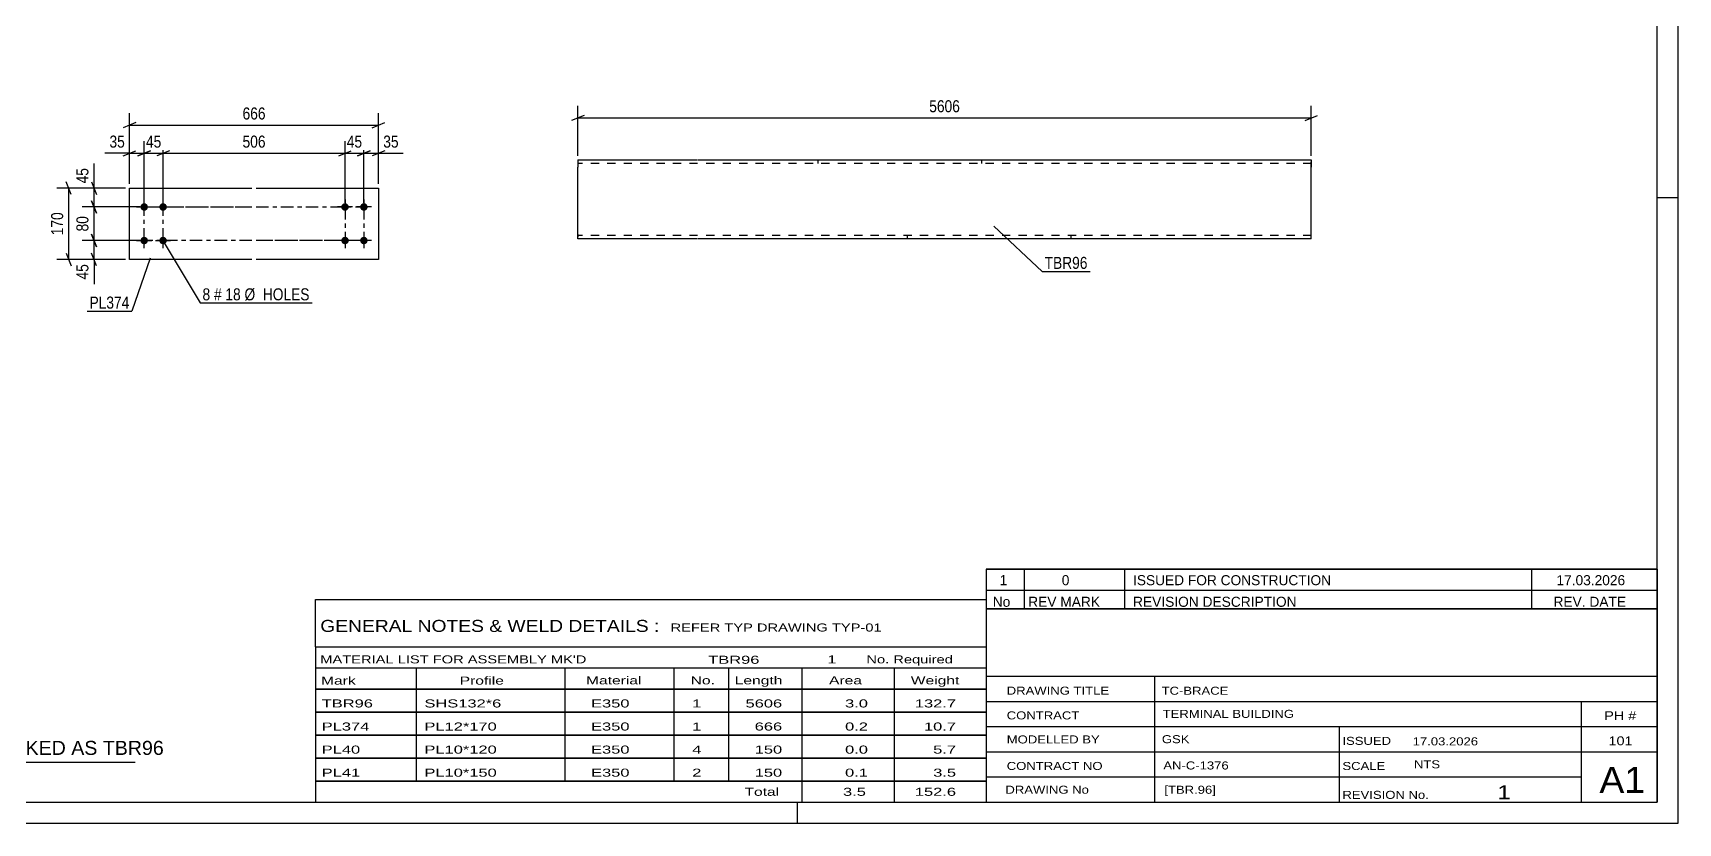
# Model space of a CAD drawing. Header units: millimetres. Extents: x 0 to 594, y 0 to 420.
# Drawn here: x 201.6 to 594, y 0 to 188.3 of the extents above; entities that cross this region are included whole.
import ezdxf

# ---------------------------------------------------------------- set-up
doc = ezdxf.new("R2010")
doc.units = ezdxf.units.MM
doc.linetypes.add('DXK_LINE_DOT2', pattern=[3.9198, 1.9599, -1.9599])
doc.linetypes.add('DXK_LINE_DOT3', pattern=[5.9187, 2.979, -0.9799, 0.9799, -0.9799])
doc.styles.add('Arial', font='ARIAL.TTF', dxfattribs={"height": 0.2})
doc.styles.add('Arial Narrow', font='ARIALN.TTF', dxfattribs={"height": 0.2})

# ---------------------------------------------------------------- blocks, each defined once
blk = doc.blocks.new('Unknown-582685820-1127')
at = {"color": 5, "linetype": 'Continuous'}
for p, q in [((594, 0), (594, 420)), ((589, 5), (589, 415)), ((594, 149), (589, 149)), ((5, 5), (589, 5)), ((384, 0), (384, 5)), ((0, 0), (594, 0))]:
    blk.add_line(p, q, dxfattribs=at)
blk = doc.blocks.new('Part-582685820-4629 - 4628')
at = {"color": 2, "linetype": 'Continuous'}
for p, q in [((224.66, 151.34), (253.86, 151.34)), ((224.66, 134.34), (224.66, 151.34)), ((254.86, 151.34), (284.06, 151.34)), ((284.06, 151.34), (284.06, 134.34)), ((253.86, 134.34), (224.66, 134.34)), ((284.06, 134.34), (254.86, 134.34))]:
    blk.add_line(p, q, dxfattribs=at)
blk = doc.blocks.new('Bolt-582685820-4630 - 4628')
at = {"linetype": 'Continuous'}
for points in [[(276.06, 145.94, -1), (276.06, 147.74, -1)], [(280.56, 145.94, -1), (280.56, 147.74, -1)], [(276.06, 137.94, -1), (276.06, 139.74, -1)], [(280.56, 137.94, -1), (280.56, 139.74, -1)]]:
    blk.add_hatch(color=1, dxfattribs=at).paths.add_polyline_path(points)
at = {"color": 1, "linetype": 'Continuous'}
for p, q in [((277.86, 146.84), (274.26, 146.84)), ((276.06, 148.64), (276.06, 145.04)), ((282.36, 146.84), (278.76, 146.84)), ((280.56, 148.64), (280.56, 145.04)), ((277.86, 138.84), (274.26, 138.84)), ((276.06, 140.64), (276.06, 137.04)), ((282.36, 138.84), (278.76, 138.84)), ((280.56, 140.64), (280.56, 137.04))]:
    blk.add_line(p, q, dxfattribs=at)
blk = doc.blocks.new('Bolt-582685820-4631 - 4628')
at = {"linetype": 'Continuous'}
for points in [[(228.16, 147.74, -1), (228.16, 145.94, -1)], [(232.66, 147.74, -1), (232.66, 145.94, -1)], [(228.16, 139.74, -1), (228.16, 137.94, -1)], [(232.66, 139.74, -1), (232.66, 137.94, -1)]]:
    blk.add_hatch(color=1, dxfattribs=at).paths.add_polyline_path(points)
at = {"color": 1, "linetype": 'Continuous'}
for p, q in [((226.36, 146.84), (229.96, 146.84)), ((228.16, 145.04), (228.16, 148.64)), ((230.86, 146.84), (234.46, 146.84)), ((232.66, 145.04), (232.66, 148.64)), ((226.36, 138.84), (229.96, 138.84)), ((228.16, 137.04), (228.16, 140.64)), ((230.86, 138.84), (234.46, 138.84)), ((232.66, 137.04), (232.66, 140.64))]:
    blk.add_line(p, q, dxfattribs=at)
blk = doc.blocks.new('Part-582685820-2589 - 2582')
at = {"color": 2, "linetype": 'Continuous'}
for p, q in [((331.59, 158.07), (331.59, 156.36)), ((331.59, 158.07), (360.16, 158.07)), ((360.26, 158.07), (477.85, 158.07)), ((477.95, 158.07), (506.52, 158.07)), ((506.52, 158.07), (506.52, 157.94)), ((506.52, 157.94), (506.52, 156.36)), ((331.59, 140.27), (331.59, 156.36)), ((506.52, 139.22), (506.52, 156.36)), ((331.59, 139.35), (331.59, 140.27)), ((331.59, 139.22), (331.59, 139.35)), ((360.16, 139.22), (331.59, 139.22)), ((477.85, 139.22), (360.26, 139.22)), ((506.52, 139.22), (477.95, 139.22))]:
    blk.add_line(p, q, dxfattribs=at)
at = {"color": 7, "linetype": 'DXK_LINE_DOT2'}
for p, q in [((360.16, 157.22), (331.59, 157.22)), ((477.85, 157.22), (360.26, 157.22)), ((388.83, 158.07), (388.83, 157.22)), ((427.87, 158.07), (427.87, 157.22)), ((506.52, 157.22), (477.95, 157.22)), ((506.52, 156.36), (506.52, 157.57)), ((331.59, 140.27), (331.59, 139.72)), ((331.59, 140.07), (331.59, 140.14)), ((360.16, 140.07), (331.59, 140.07)), ((477.85, 140.07), (360.26, 140.07)), ((410.24, 139.22), (410.24, 140.07)), ((449.28, 139.22), (449.28, 140.07)), ((506.52, 140.07), (477.95, 140.07)), ((506.52, 140.07), (506.52, 140.14))]:
    blk.add_line(p, q, dxfattribs=at)
blk = doc.blocks.new('Rectangle-582685820-4835 - 4628')
at = {"color": 1, "linetype": 'DXK_LINE_DOT3'}
for p, q in [((228.16, 146.84), (253.86, 146.84)), ((228.16, 138.84), (228.16, 146.84)), ((254.86, 146.84), (280.56, 146.84)), ((280.56, 146.84), (280.56, 138.84)), ((253.86, 138.84), (228.16, 138.84)), ((280.56, 138.84), (254.86, 138.84))]:
    blk.add_line(p, q, dxfattribs=at)
blk = doc.blocks.new('Rectangle-582685820-4845 - 4628')
at = {"color": 1, "linetype": 'DXK_LINE_DOT3'}
for p, q in [((232.66, 146.84), (253.86, 146.84)), ((232.66, 138.84), (232.66, 146.84)), ((254.86, 146.84), (276.06, 146.84)), ((276.06, 146.84), (276.06, 138.84)), ((253.86, 138.84), (232.66, 138.84)), ((276.06, 138.84), (254.86, 138.84))]:
    blk.add_line(p, q, dxfattribs=at)
blk = doc.blocks.new('StraightDimension-582685820-4806 - 4628')
at = {"color": 7, "linetype": 'Continuous'}
for p, q in [((223.66, 151.34), (213.35, 151.34)), ((215.6, 152.84), (216.8, 149.84)), ((216.2, 146.84), (216.2, 151.34)), ((227.16, 146.84), (213.35, 146.84)), ((216.8, 145.34), (215.6, 148.34))]:
    blk.add_line(p, q, dxfattribs=at)
at = {"color": 0}
blk.add_wipeout([(215.45, 156.72), (211.25, 156.72), (211.25, 151.86), (215.45, 151.86)], dxfattribs=at)
at = {"color": 7, "linetype": 'Continuous'}
blk.add_line((216.2, 151.34), (216.2, 157.24), dxfattribs=at)
blk.add_line((216.2, 151.34), (216.2, 157.24), dxfattribs=at)
at = {"color": 3, "style": 'Arial Narrow'}
blk.add_text('45', height=2.863, rotation=90.0002, dxfattribs=at).set_placement((214.85, 152.46))
blk = doc.blocks.new('StraightDimension-582685820-4808 - 4628')
at = {"color": 7, "linetype": 'Continuous'}
for p, q in [((227.16, 138.84), (213.35, 138.84)), ((215.6, 140.34), (216.8, 137.34)), ((216.2, 134.34), (216.2, 138.84)), ((223.66, 134.34), (213.35, 134.34)), ((216.8, 132.84), (215.6, 135.84))]:
    blk.add_line(p, q, dxfattribs=at)
at = {"color": 0}
blk.add_wipeout([(215.45, 133.81), (211.25, 133.81), (211.25, 128.96), (215.45, 128.96)], dxfattribs=at)
at = {"color": 7, "linetype": 'Continuous'}
blk.add_line((216.2, 134.34), (216.2, 128.43), dxfattribs=at)
blk.add_line((216.2, 134.34), (216.2, 128.43), dxfattribs=at)
at = {"color": 3, "style": 'Arial Narrow'}
blk.add_text('45', height=2.863, rotation=90.0002, dxfattribs=at).set_placement((214.85, 129.56))
blk = doc.blocks.new('StraightDimension-582685820-4807 - 4628')
at = {"color": 7, "linetype": 'Continuous'}
for p, q in [((227.16, 146.84), (213.35, 146.84)), ((215.6, 148.34), (216.8, 145.34)), ((216.2, 138.84), (216.2, 146.84)), ((227.16, 138.84), (213.35, 138.84)), ((216.8, 137.34), (215.6, 140.34))]:
    blk.add_line(p, q, dxfattribs=at)
at = {"color": 0}
blk.add_wipeout([(215.45, 145.27), (211.25, 145.27), (211.25, 140.41), (215.45, 140.41)], dxfattribs=at)
at = {"color": 3, "style": 'Arial Narrow'}
blk.add_text('80', height=2.863, rotation=90.0002, dxfattribs=at).set_placement((214.85, 141.01))
blk = doc.blocks.new('StraightDimension-582685820-4829 - 4628')
at = {"color": 7, "linetype": 'Continuous'}
for p, q in [((223.66, 151.34), (207.33, 151.34)), ((210.78, 149.84), (209.58, 152.84)), ((210.18, 134.34), (210.18, 151.34)), ((223.66, 134.34), (207.33, 134.34)), ((209.58, 135.84), (210.78, 132.84))]:
    blk.add_line(p, q, dxfattribs=at)
at = {"color": 0}
blk.add_wipeout([(209.43, 146.18), (205.23, 146.18), (205.23, 139.5), (209.43, 139.5)], dxfattribs=at)
at = {"color": 3, "style": 'Arial Narrow'}
blk.add_text('170', height=2.863, rotation=90.0002, dxfattribs=at).set_placement((208.83, 140.1))
blk = doc.blocks.new('StraightDimension-582685820-4856 - 4628')
at = {"color": 7, "linetype": 'Continuous'}
for p, q in [((280.56, 147.84), (280.56, 162.49)), ((284.06, 152.34), (284.06, 162.49)), ((279.06, 159.04), (282.06, 160.24)), ((280.56, 159.64), (284.06, 159.64)), ((285.56, 160.24), (282.56, 159.04))]:
    blk.add_line(p, q, dxfattribs=at)
at = {"color": 0}
blk.add_wipeout([(289.44, 160.39), (289.44, 164.59), (284.58, 164.59), (284.58, 160.39)], dxfattribs=at)
at = {"color": 7, "linetype": 'Continuous'}
blk.add_line((284.06, 159.64), (289.96, 159.64), dxfattribs=at)
blk.add_line((284.06, 159.64), (289.96, 159.64), dxfattribs=at)
at = {"color": 3, "style": 'Arial Narrow'}
blk.add_text('35', height=2.863, dxfattribs=at).set_placement((285.18, 160.99))
blk = doc.blocks.new('StraightDimension-582685820-4857 - 4628')
at = {"color": 7, "linetype": 'Continuous'}
for p, q in [((276.06, 147.84), (276.06, 162.49)), ((280.56, 147.84), (280.56, 162.49)), ((274.56, 159.04), (277.56, 160.24)), ((276.06, 159.64), (280.56, 159.64)), ((282.06, 160.24), (279.06, 159.04))]:
    blk.add_line(p, q, dxfattribs=at)
at = {"color": 0}
blk.add_wipeout([(280.74, 160.39), (280.74, 164.59), (275.88, 164.59), (275.88, 160.39)], dxfattribs=at)
at = {"color": 3, "style": 'Arial Narrow'}
blk.add_text('45', height=2.863, dxfattribs=at).set_placement((276.48, 160.99))
blk = doc.blocks.new('StraightDimension-582685820-4858 - 4628')
at = {"color": 7, "linetype": 'Continuous'}
for p, q in [((232.66, 147.84), (232.66, 162.49)), ((276.06, 147.84), (276.06, 162.49)), ((234.16, 160.24), (231.16, 159.04)), ((232.66, 159.64), (276.06, 159.64)), ((274.56, 159.04), (277.56, 160.24))]:
    blk.add_line(p, q, dxfattribs=at)
at = {"color": 0}
blk.add_wipeout([(257.7, 160.39), (257.7, 164.59), (251.02, 164.59), (251.02, 160.39)], dxfattribs=at)
at = {"color": 3, "style": 'Arial Narrow'}
blk.add_text('506', height=2.863, dxfattribs=at).set_placement((251.62, 160.99))
blk = doc.blocks.new('StraightDimension-582685820-4859 - 4628')
at = {"color": 7, "linetype": 'Continuous'}
for p, q in [((228.16, 147.84), (228.16, 162.49)), ((232.66, 147.84), (232.66, 162.49)), ((226.66, 159.04), (229.66, 160.24)), ((228.16, 159.64), (232.66, 159.64)), ((234.16, 160.24), (231.16, 159.04))]:
    blk.add_line(p, q, dxfattribs=at)
at = {"color": 0}
blk.add_wipeout([(232.84, 160.39), (232.84, 164.59), (227.98, 164.59), (227.98, 160.39)], dxfattribs=at)
at = {"color": 3, "style": 'Arial Narrow'}
blk.add_text('45', height=2.863, dxfattribs=at).set_placement((228.58, 160.99))
blk = doc.blocks.new('StraightDimension-582685820-4860 - 4628')
at = {"color": 7, "linetype": 'Continuous'}
for p, q in [((224.66, 152.34), (224.66, 162.49)), ((228.16, 147.84), (228.16, 162.49)), ((223.16, 159.04), (226.16, 160.24)), ((224.66, 159.64), (228.16, 159.64)), ((229.66, 160.24), (226.66, 159.04))]:
    blk.add_line(p, q, dxfattribs=at)
at = {"color": 0}
blk.add_wipeout([(224.13, 160.39), (224.13, 164.59), (219.28, 164.59), (219.28, 160.39)], dxfattribs=at)
at = {"color": 7, "linetype": 'Continuous'}
blk.add_line((224.66, 159.64), (218.75, 159.64), dxfattribs=at)
blk.add_line((224.66, 159.64), (218.75, 159.64), dxfattribs=at)
at = {"color": 3, "style": 'Arial Narrow'}
blk.add_text('35', height=2.863, dxfattribs=at).set_placement((219.88, 160.99))
blk = doc.blocks.new('StraightDimension-582685820-4907 - 4628')
at = {"color": 7, "linetype": 'Continuous'}
for p, q in [((224.66, 152.34), (224.66, 169.19)), ((284.06, 152.34), (284.06, 169.19)), ((226.16, 166.94), (223.16, 165.74)), ((224.66, 166.34), (284.06, 166.34)), ((282.56, 165.74), (285.56, 166.94))]:
    blk.add_line(p, q, dxfattribs=at)
at = {"color": 0}
blk.add_wipeout([(257.7, 167.09), (257.7, 171.29), (251.02, 171.29), (251.02, 167.09)], dxfattribs=at)
at = {"color": 3, "style": 'Arial Narrow'}
blk.add_text('666', height=2.863, dxfattribs=at).set_placement((251.62, 167.69))
blk = doc.blocks.new('StraightDimension-582685820-2594 - 2582')
at = {"color": 7, "linetype": 'Continuous'}
for p, q in [((331.59, 159.07), (331.59, 170.92)), ((506.52, 159.07), (506.52, 170.92)), ((333.09, 168.67), (330.09, 167.47)), ((331.59, 168.07), (506.52, 168.07)), ((505.02, 167.47), (508.02, 168.67))]:
    blk.add_line(p, q, dxfattribs=at)
at = {"color": 0}
blk.add_wipeout([(423.31, 168.82), (423.31, 173.02), (414.8, 173.02), (414.8, 168.82)], dxfattribs=at)
at = {"color": 3, "style": 'Arial Narrow'}
blk.add_text('5606', height=2.863, dxfattribs=at).set_placement((415.4, 169.42))
blk = doc.blocks.new('Unknown-582685820-5041')
at = {"color": 7, "linetype": 'Continuous'}
for p, q in [((429, 51.05), (429, 5)), ((429, 51.05), (589, 51.05)), ((589, 51), (589, 5)), ((429, 35), (589, 35)), ((469.14, 35), (469.14, 5)), ((429, 29), (589, 29)), ((571, 5.05), (571, 29.05)), ((429, 23), (589, 23)), ((513.14, 23), (513.14, 5)), ((429, 17), (589, 17)), ((429, 11), (571, 11)), ((429, 5), (589, 5))]:
    blk.add_line(p, q, dxfattribs=at)
at = {"color": 7, "style": 'Arial Narrow'}
for s, height, width, p in [('DRAWING TITLE', 1.9089, 1.425378, (433.88, 30.61)), ('TC-BRACE', 1.909, 1.425378, (470.81, 30.59)), ('CONTRACT', 1.909, 1.425378, (433.88, 24.71)), ('TERMINAL BUILDING', 1.9089, 1.425378, (471.06, 25.07)), ('MODELLED BY', 1.9089, 1.425378, (433.88, 18.98)), ('GSK', 1.909, 1.425378, (470.88, 19.04)), ('ISSUED', 1.909, 1.425378, (513.94, 18.64)), ('17.03.2026', 1.909, 1.425378, (530.69, 18.52)), ('CONTRACT NO', 1.9089, 1.425378, (433.88, 12.66)), ('AN-C-1376', 1.909, 1.425378, (471.23, 12.78)), ('SCALE', 1.909, 1.425378, (513.94, 12.65)), ('A1', 6.204, 1.25, (575.24, 7.2)), ('DRAWING No', 1.909, 1.425378, (433.56, 7)), ('[TBR.96]', 1.909, 1.425378, (471.46, 6.99)), ('1', 3.34, 1.5, (550.91, 5.68)), ('REVISION No.', 1.9089, 1.425378, (513.94, 5.77))]:
    blk.add_text(s, height=height, dxfattribs=dict(at, width=width)).set_placement(p)
at = {"color": 7, "linetype": 'Continuous', "style": 'Arial Narrow'}
for s, height, width, p in [('PH #', 2.1, 1.42538, (576.4, 24.55)), ('101', 2.1, 1.42538, (577.41, 18.55)), ('NTS', 1.909, 1.425378, (531, 13.05))]:
    blk.add_text(s, height=height, dxfattribs=dict(at, width=width)).set_placement(p)
blk = doc.blocks.new('Unknown-582685820-5042')
at = {"color": 7, "linetype": 'Continuous'}
for p, q in [((429, 60.55), (589, 60.55)), ((589, 60.55), (429, 60.55)), ((429, 60.55), (429, 55.55)), ((438, 60.55), (438, 55.55)), ((462, 60.55), (462, 55.55)), ((559, 60.55), (559, 55.55)), ((589, 60.55), (589, 55.55)), ((429, 55.55), (589, 55.55)), ((429, 55.55), (429, 51.05)), ((429, 55.55), (589, 55.55)), ((438, 55.55), (438, 51.05)), ((462, 55.55), (462, 51.05)), ((559, 55.55), (559, 51.05)), ((589, 55.55), (589, 51.05)), ((589, 51.05), (429, 51.05))]:
    blk.add_line(p, q, dxfattribs=at)
at = {"color": 7, "linetype": 'Continuous', "style": 'Arial Narrow'}
for s, height, width, p in [('1', 2.39, 1.196471, (432.16, 56.7)), ('0', 2.39, 1.196471, (447, 56.7)), ('ISSUED FOR CONSTRUCTION', 2.3861, 1.196471, (464, 56.7)), ('17.03.2026', 2.386, 1.196471, (565, 56.7)), ('No', 2.386, 1.2, (430.54, 51.55)), ('REV MARK', 2.386, 1.2, (439, 51.55)), ('REVISION DESCRIPTION', 2.3861, 1.2, (464, 51.55)), ('REV. DATE', 2.386, 1.2, (564.28, 51.55))]:
    blk.add_text(s, height=height, dxfattribs=dict(at, width=width)).set_placement(p)
blk = doc.blocks.new('Unknown-582685820-5043')
at = {"color": 7, "linetype": 'Continuous'}
for p, q in [((269, 53.25), (429, 53.25)), ((269, 42), (269, 53.25)), ((429, 53.25), (429, 42)), ((269, 42), (429, 42)), ((269, 42), (269, 37)), ((429, 42), (429, 37)), ((269, 37), (429, 37)), ((269, 37), (269, 32)), ((293, 37), (293, 32)), ((328.5, 37), (328.5, 32)), ((354.5, 37), (354.5, 32)), ((367.5, 37), (367.5, 32)), ((385, 37), (385, 32)), ((407, 37), (407, 32)), ((429, 37), (429, 32)), ((269, 32), (429, 32)), ((269, 31.95), (269, 26.55)), ((269, 31.95), (429, 31.95)), ((293, 32), (293, 26.5)), ((328.5, 32), (328.5, 26.5)), ((354.5, 32), (354.5, 26.5)), ((367.5, 32), (367.5, 26.5)), ((385, 32), (385, 26.5)), ((407, 32), (407, 26.5)), ((429, 31.95), (429, 26.55)), ((269, 26.55), (429, 26.55)), ((269, 26.45), (269, 21.05)), ((269, 26.45), (429, 26.45)), ((293, 26.5), (293, 21)), ((328.5, 26.5), (328.5, 21)), ((354.5, 26.5), (354.5, 21)), ((367.5, 26.5), (367.5, 21)), ((385, 26.5), (385, 21)), ((407, 26.5), (407, 21)), ((429, 26.45), (429, 21.05)), ((269, 21.05), (429, 21.05)), ((269, 20.95), (269, 15.55)), ((269, 20.95), (429, 20.95)), ((293, 21), (293, 15.5)), ((328.5, 21), (328.5, 15.5)), ((354.5, 21), (354.5, 15.5)), ((367.5, 21), (367.5, 15.5)), ((385, 21), (385, 15.5)), ((407, 21), (407, 15.5)), ((429, 20.95), (429, 15.55)), ((269, 15.55), (429, 15.55)), ((269, 15.45), (269, 10.05)), ((269, 15.45), (429, 15.45)), ((293, 15.5), (293, 10)), ((328.5, 15.5), (328.5, 10)), ((354.5, 15.5), (354.5, 10)), ((367.5, 15.5), (367.5, 10)), ((385, 15.5), (385, 10)), ((407, 15.5), (407, 10)), ((429, 15.45), (429, 10.05)), ((269, 10.05), (429, 10.05)), ((269, 10), (429, 10)), ((269, 10), (269, 5)), ((385, 10), (385, 5)), ((407, 10), (407, 5)), ((429, 10), (429, 5)), ((269, 5), (429, 5))]:
    blk.add_line(p, q, dxfattribs=at)
at = {"color": 7, "style": 'Arial Narrow'}
for s, height, width, p in [('GENERAL NOTES & WELD DETAILS :', 2.8633, 1.4, (270.15, 45.56)), ('REFER TYP DRAWING TYP-01', 1.9089, 1.6, (353.7, 45.66)), ("MATERIAL LIST FOR ASSEMBLY MK'D", 1.9089, 1.6, (270.15, 38.06)), ('TBR96', 1.909, 1.794707, (362.68, 37.97)), ('1', 1.91, 1.794707, (391.08, 38.06)), ('No. Required', 1.9089, 1.6, (400.41, 38.06)), ('Mark', 1.909, 1.7, (270.34, 33)), ('Profile', 1.909, 1.7, (303.41, 33)), ('Material', 1.909, 1.7, (333.54, 33.06)), ('No.', 1.909, 1.7, (358.5, 33.06)), ('Length', 1.909, 1.7, (369, 33.06)), ('Area', 1.909, 1.7, (391.5, 33.06)), ('Weight', 1.909, 1.7, (411, 33.06))]:
    blk.add_text(s, height=height, dxfattribs=dict(at, width=width)).set_placement(p)
at = {"color": 7, "linetype": 'Continuous', "style": 'Arial Narrow'}
for s, height, width, p in [('TBR96', 1.909, 1.794707, (270.5, 27.56)), ('SHS132*6', 1.909, 1.794707, (295, 27.56)), ('E350', 1.909, 1.794707, (334.74, 27.56)), ('1', 1.91, 1.794707, (358.86, 27.56)), ('5606', 1.909, 1.794707, (371.58, 27.56)), ('3.0', 1.909, 1.794707, (395.32, 27.56)), ('132.7', 1.909, 1.794707, (411.96, 27.56)), ('PL374', 1.909, 1.794707, (270.5, 22.06)), ('PL12*170', 1.909, 1.794707, (295, 22.06)), ('E350', 1.909, 1.794707, (334.74, 22.06)), ('1', 1.91, 1.794707, (358.86, 22.06)), ('666', 1.909, 1.794707, (373.77, 22.06)), ('0.2', 1.909, 1.794707, (395.32, 22.06)), ('10.7', 1.909, 1.794707, (414.14, 22.06)), ('PL40', 1.909, 1.794707, (270.5, 16.56)), ('PL10*120', 1.909, 1.794707, (295, 16.56)), ('E350', 1.909, 1.794707, (334.74, 16.56)), ('4', 1.91, 1.794707, (358.86, 16.56)), ('150', 1.909, 1.794707, (373.77, 16.56)), ('0.0', 1.909, 1.794707, (395.32, 16.56)), ('5.7', 1.909, 1.794707, (416.33, 16.56)), ('PL41', 1.909, 1.794707, (270.5, 11.06)), ('PL10*150', 1.909, 1.794707, (295, 11.06)), ('E350', 1.909, 1.794707, (334.74, 11.06)), ('2', 1.91, 1.794707, (358.86, 11.06)), ('150', 1.909, 1.794707, (373.77, 11.06)), ('0.1', 1.909, 1.794707, (395.32, 11.06)), ('3.5', 1.909, 1.794707, (416.33, 11.06)), ('Total', 1.909, 1.7, (371.33, 6.5)), ('3.5', 1.909, 1.794707, (394.83, 6.5)), ('152.6', 1.909, 1.794707, (411.96, 6.5))]:
    blk.add_text(s, height=height, dxfattribs=dict(at, width=width)).set_placement(p)
blk = doc.blocks.new('Unknown-582685820-5044')
at = {"color": 7, "linetype": 'Continuous'}
blk.add_line((156, 14.5), (226, 14.5), dxfattribs=at)
at = {"color": 7, "style": 'Arial'}
blk.add_text('ONE-TCH-BRACE MARKED AS TBR96', height=3.3428, dxfattribs=at).set_placement((149.28, 16.25))
blk = doc.blocks.new('Mark-582685820-4680 - 4628')
at = {"color": 0}
blk.add_wipeout([(224.63, 122.62), (224.63, 125.62), (215.12, 125.62), (215.12, 122.62)], dxfattribs=at)
blk.add_wipeout([(224.63, 122.62), (224.63, 125.62), (215.12, 125.62), (215.12, 122.62)], dxfattribs=at)
at = {"color": 30, "linetype": 'Continuous'}
for p in [(229.6, 134.66), (214.52, 122.02)]:
    blk.add_line(p, (225.23, 122.02), dxfattribs=at)
at = {"color": 3, "style": 'Arial Narrow'}
blk.add_text('PL374', height=2.863, dxfattribs=at).set_placement((215.12, 122.62))
blk = doc.blocks.new('MarkSet-582685820-4755 - 4628')
at = {"color": 0}
blk.add_wipeout([(243.9, 124.59), (243.9, 127.59), (242.07, 127.59), (242.07, 124.59)], dxfattribs=at)
blk.add_wipeout([(243.9, 124.59), (243.9, 127.59), (242.07, 127.59), (242.07, 124.59)], dxfattribs=at)
at = {"color": 7, "linetype": 'Continuous'}
blk.add_line((232.47, 139.12), (241.47, 123.99), dxfattribs=at)
at = {"color": 0}
blk.add_wipeout([(246.62, 124.59), (246.62, 127.59), (244.8, 127.59), (244.8, 124.59)], dxfattribs=at)
blk.add_wipeout([(246.62, 124.59), (246.62, 127.59), (244.8, 127.59), (244.8, 124.59)], dxfattribs=at)
at = {"color": 3, "style": 'Arial Narrow'}
blk.add_text('8', height=2.86, dxfattribs=at).set_placement((242.07, 124.59))
at = {"color": 0}
blk.add_wipeout([(251.18, 124.59), (251.18, 127.59), (247.52, 127.59), (247.52, 124.59)], dxfattribs=at)
blk.add_wipeout([(251.18, 124.59), (251.18, 127.59), (247.52, 127.59), (247.52, 124.59)], dxfattribs=at)
at = {"color": 3, "style": 'Arial Narrow'}
blk.add_text('#', height=2.86, dxfattribs=at).set_placement((244.8, 124.59))
at = {"color": 0}
blk.add_wipeout([(267.61, 124.59), (267.61, 127.59), (252.08, 127.59), (252.08, 124.59)], dxfattribs=at)
blk.add_wipeout([(267.61, 124.59), (267.61, 127.59), (252.08, 127.59), (252.08, 124.59)], dxfattribs=at)
at = {"color": 7, "linetype": 'Continuous'}
blk.add_line((241.47, 123.99), (268.21, 123.99), dxfattribs=at)
at = {"color": 3, "style": 'Arial Narrow'}
for s, p in [('18', (247.52, 124.59)), ('Ø  HOLES', (252.08, 124.59))]:
    blk.add_text(s, height=2.863, dxfattribs=at).set_placement(p)
blk = doc.blocks.new('Mark-582685820-2585 - 2582')
at = {"color": 0}
blk.add_wipeout([(453.15, 132.09), (453.15, 135.09), (442.92, 135.09), (442.92, 132.09)], dxfattribs=at)
blk.add_wipeout([(453.15, 132.09), (453.15, 135.09), (442.92, 135.09), (442.92, 132.09)], dxfattribs=at)
at = {"color": 30, "linetype": 'Continuous'}
for p, q in [((430.79, 142.28), (442.32, 131.49)), ((442.32, 131.49), (453.75, 131.49))]:
    blk.add_line(p, q, dxfattribs=at)
at = {"color": 3, "style": 'Arial Narrow'}
blk.add_text('TBR96', height=2.863, dxfattribs=at).set_placement((442.92, 132.09))

msp = doc.modelspace()

# ---------------------------------------------------------------- block references
for name in ['Unknown-582685820-1127', 'Part-582685820-2589 - 2582', 'Part-582685820-4629 - 4628', 'Bolt-582685820-4631 - 4628', 'Rectangle-582685820-4835 - 4628', 'Rectangle-582685820-4845 - 4628', 'Bolt-582685820-4630 - 4628', 'Unknown-582685820-5042', 'Unknown-582685820-5043', 'Unknown-582685820-5041', 'Unknown-582685820-5044']:
    msp.add_blockref(name, (0, 0))

# ---------------------------------------------------------------- next in the draw order: block references
for name in ['StraightDimension-582685820-2594 - 2582', 'StraightDimension-582685820-4856 - 4628', 'StraightDimension-582685820-4806 - 4628', 'Mark-582685820-2585 - 2582', 'StraightDimension-582685820-4808 - 4628', 'MarkSet-582685820-4755 - 4628']:
    msp.add_blockref(name, (0, 0))

# ---------------------------------------------------------------- next in the draw order: block references
for name in ['StraightDimension-582685820-4857 - 4628', 'StraightDimension-582685820-4807 - 4628']:
    msp.add_blockref(name, (0, 0))

# ---------------------------------------------------------------- next in the draw order: block references
for name in ['StraightDimension-582685820-4858 - 4628', 'StraightDimension-582685820-4829 - 4628']:
    msp.add_blockref(name, (0, 0))

# ---------------------------------------------------------------- next in the draw order: block references
for name in ['StraightDimension-582685820-4859 - 4628', 'Mark-582685820-4680 - 4628']:
    msp.add_blockref(name, (0, 0))

# ---------------------------------------------------------------- next in the draw order: block references
msp.add_blockref('StraightDimension-582685820-4860 - 4628', (0, 0))

# ---------------------------------------------------------------- next in the draw order: block references
msp.add_blockref('StraightDimension-582685820-4907 - 4628', (0, 0))

doc.saveas('drawing.dxf')
